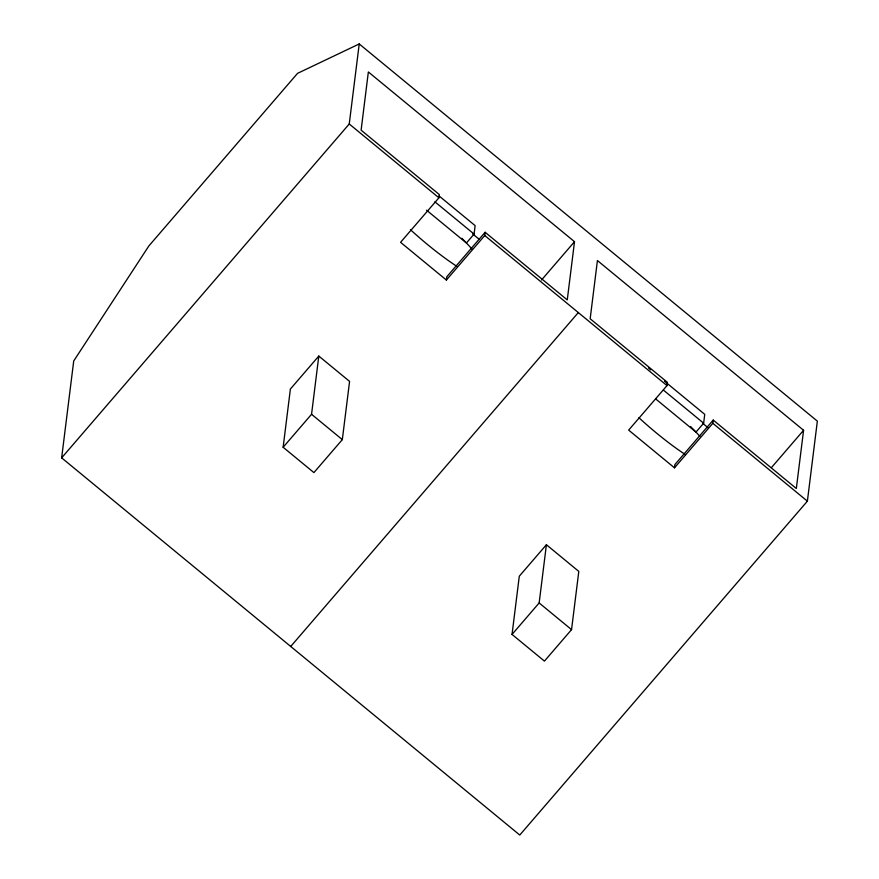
<?xml version="1.0" encoding="UTF-8"?>
<svg xmlns="http://www.w3.org/2000/svg" width="879" height="879" viewBox="0 0 879 879"><rect width="100%" height="100%" fill="white"/><g stroke="black" fill="none" stroke-linecap="round" stroke-linejoin="round"><path stroke-width="1.32" d="M61.651 457.86L73.715 360.983L148.848 245.966L297.541 73.353L359.225 43.95L817.349 421.14L807.383 501.162L519.775 835.05L61.651 457.86L349.249 123.983L359.225 43.95M283.137 447.257L290.389 389.034L318.802 356.061L349.578 381.398L342.327 439.621L313.913 472.594L283.137 447.257L311.551 414.284L318.802 356.061M438.918 197.797L439.324 194.567L361.115 130.169L368.356 71.957L574.514 241.692L567.263 299.904L485.131 232.287L446.785 276.797L446.378 280.038L400.571 242.318L438.918 197.797L349.249 123.983M426.568 210.191L466.419 243L474.089 234.089L475.132 225.639L439.115 195.973M446.378 280.038L484.736 235.517L485.131 232.287M512.039 634.429L519.291 576.217L546.408 544.738L578.8 571.405L571.548 629.628L544.442 661.107L512.039 634.429L539.157 602.95L546.408 544.738M667.007 385.595L667.414 382.354L590.172 318.769L597.423 260.547L803.582 430.281L796.33 488.504L713.221 420.074L674.874 464.595L674.479 467.826L628.661 430.106L667.007 385.595L484.736 235.517M655.734 398.978L695.97 432.105L703.639 423.206L704.738 414.35L664.502 381.222M674.479 467.826L712.825 423.304L713.221 420.074M541.519 279.994L574.514 241.692M290.718 646.461L578.316 312.572M771.476 467.551L803.582 430.281M648.625 368.147L650.735 369.883M712.825 423.304L807.383 501.162M434.885 201.818L474.089 234.089M663.403 390.078L703.639 423.206M472.737 233.979L479.077 239.198M702.859 423.447L708.144 427.798M311.551 414.284L342.327 439.621M539.157 602.95L571.548 629.628M685.411 454.619A77.693 14.218 40.7 0 1 638.923 417.734M690.52 426.48A77.693 14.218 40.7 0 1 699.882 436.347M456.904 266.392A77.693 14.218 40.7 0 1 410.449 229.683M461.871 238.308A77.693 14.218 40.7 0 1 472.243 249.339"/></g></svg>
